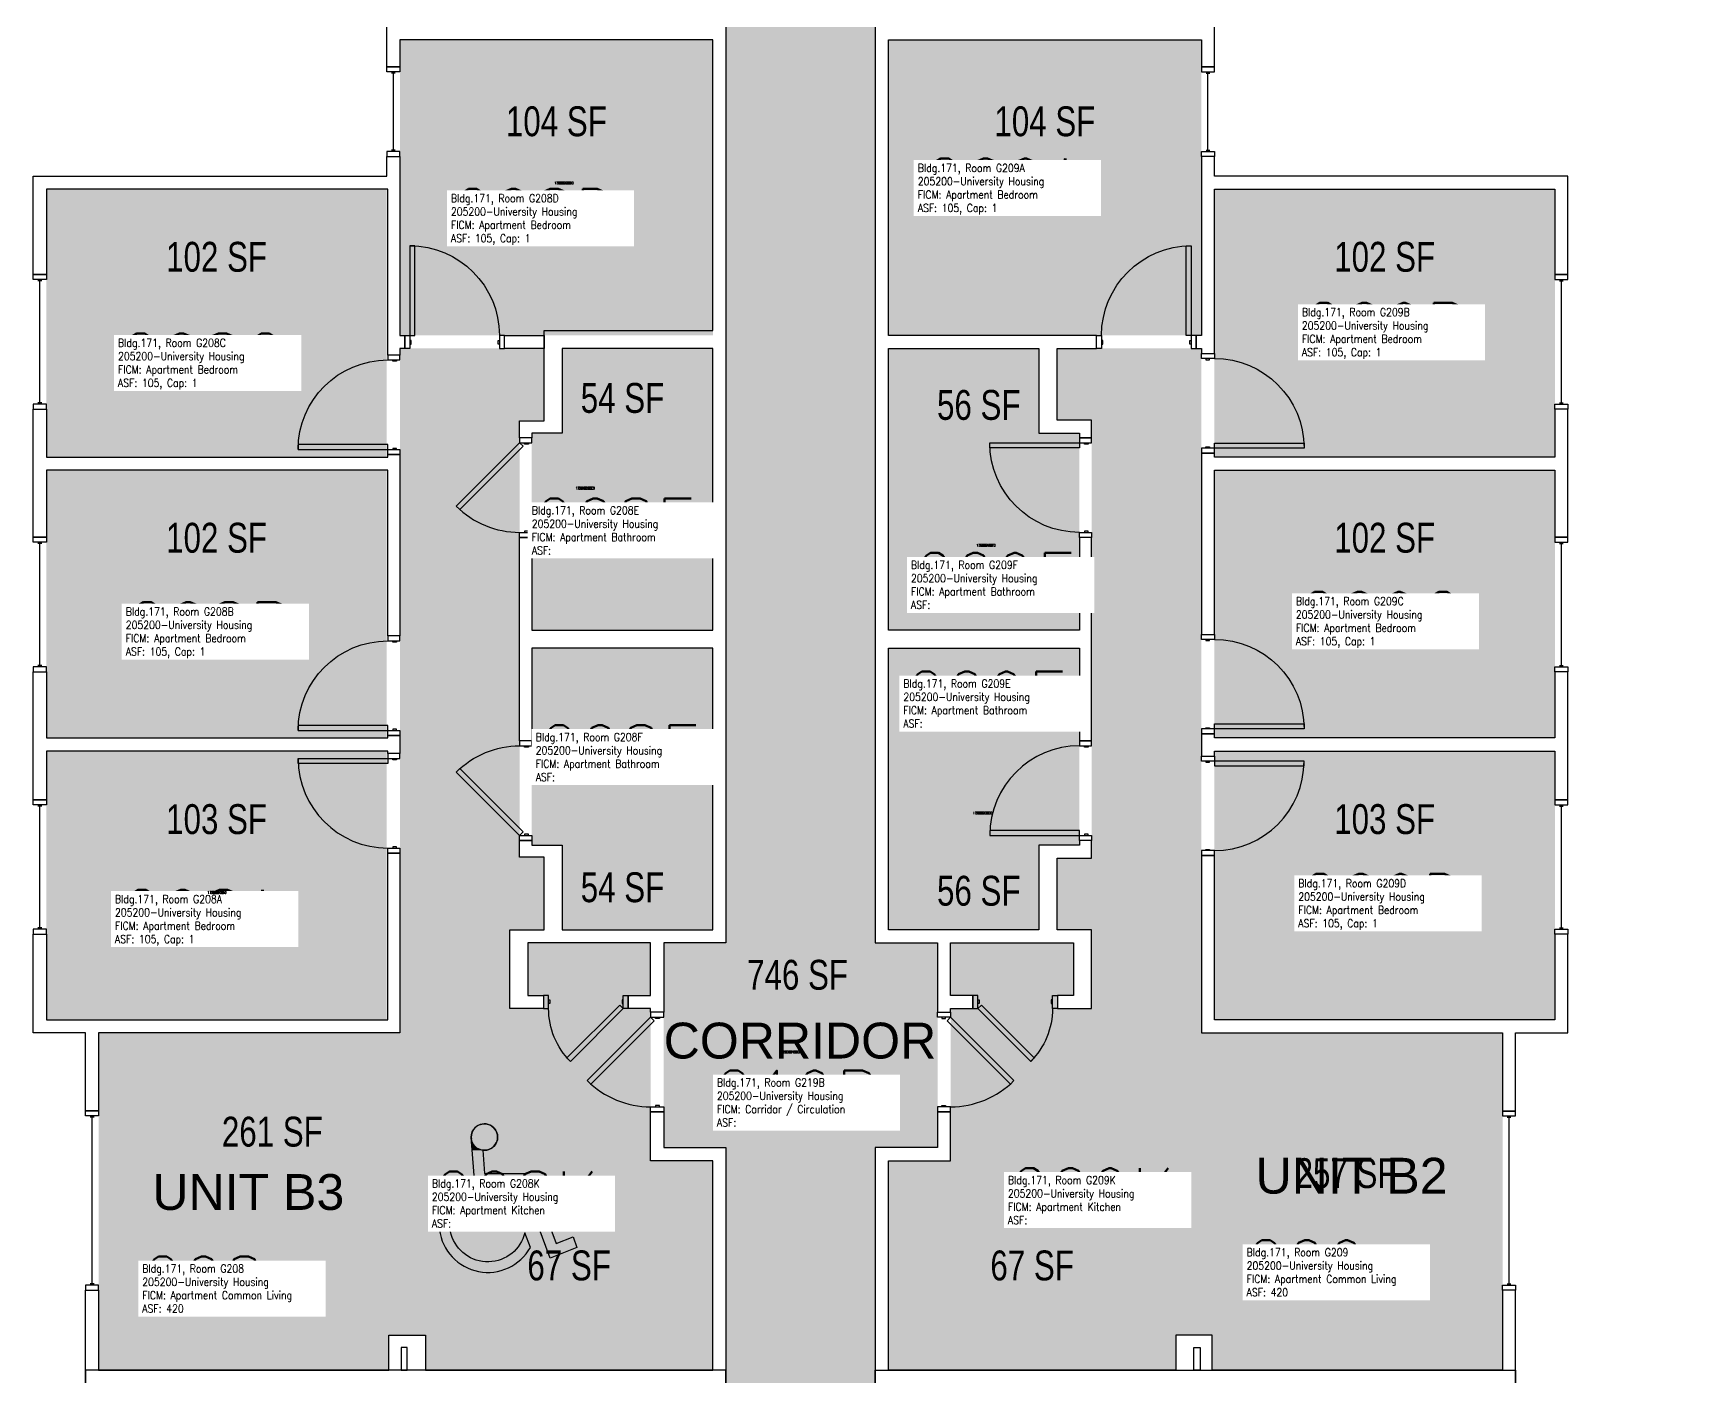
# Model space of a CAD drawing. Header units: inches. Extents: x 1063 to 4030, y -1482 to 1605.
# Drawn here: x 1063 to 1732, y 605 to 1145 of the extents above; entities that cross this region are included whole.
import ezdxf
from ezdxf.enums import TextEntityAlignment as Align

# ---------------------------------------------------------------- set-up
doc = ezdxf.new("R2010")
doc.units = ezdxf.units.IN
doc.header["$LTSCALE"] = 192
doc.header["$MEASUREMENT"] = 0
for name, color, linetype in [('A-AREA-IDEN', 1, 'Continuous'), ('A-DOOR', 2, 'Continuous'), ('A-GLAZ', 1, 'Continuous'), ('A-IDEN-RNUM', 7, 'Continuous'), ('A-IDEN-SNUM', 4, 'Continuous'), ('A-IDEN-VNUM', 4, 'Continuous'), ('A-MISC', 2, 'Continuous'), ('A-WALL', 5, 'Continuous'), ('AREA-TEXT', 3, 'Continuous'), ('Rooms-Category-Color', 7, 'Continuous'), ('Rooms-College-Color', 7, 'Continuous'), ('Rooms-Department-Color', 7, 'Continuous'), ('Rooms-Division-Color', 7, 'Continuous'), ('Rooms-Information', 7, 'Continuous')]:
    doc.layers.add(name, color=color, linetype=linetype)
doc.styles.add('AREA', font='arial.ttf', dxfattribs={"width": 0.75, "height": 12})
doc.styles.add('ROOMSNUMBER', font='txt.shx', dxfattribs={"height": 0.03})
doc.styles.add('ROOMVNUMBER', font='simplex.shx', dxfattribs={"width": 0.85})
doc.styles.get("Standard").update_dxf_attribs({"font": 'arial.ttf'})

msp = doc.modelspace()

# ---------------------------------------------------------------- hatches: boundary and pattern name
h = msp.add_hatch()
h.set_pattern_fill('ANSI31', color=256, angle=-90, style=0)
h.set_pattern_definition([(315, (2052.15721, 1206.60672), (0.088388348, 0.088388348), [])])
h.paths.add_polyline_path([(1468.21, 875.14), (1468.21, 816.4), (1459, 816.4), (1459, 875.14)], flags=9)
at = {"layer": 'A-MISC'}
for points in [[(1249.33, 701.27, 1), (1238.71, 701.27), (1238.77, 700.43, 0.924463)], [(1238.77, 700.43), (1239.12, 695.99), (1243.39, 695.99, -0.335344)], [(1259.96, 686.66), (1244.12, 686.66), (1243.39, 695.99), (1239.12, 695.99), (1240.19, 682.41), (1244.46, 682.41), (1259.96, 682.41)], [(1262.48, 656.95), (1260.26, 662.86, -1.496949), (1237.41, 679.5), (1237.05, 684.13, 1.372239)], [(1265.48, 678.16), (1244.79, 678.16), (1244.46, 682.41), (1240.19, 682.41), (1240.86, 673.91), (1262.54, 673.91), (1270.48, 652.66), (1281.21, 656.91), (1279.62, 661.16), (1272.85, 658.47)]]:
    msp.add_hatch(color=256, dxfattribs=at).paths.add_polyline_path(points)
at = {"layer": 'Rooms-Category-Color', "true_color": 0xadadad}
msp.add_hatch(color=253, dxfattribs=at).paths.add_polyline_path([(1732.24, 1327.13), (1732.24, 1243.02), (1677.06, 1243.13), (1677.06, 1267.12), (1401.06, 1267.12), (1401.06, 779.34), (1426.06, 779.34), (1426.06, 697.02), (1401.06, 697.02), (1401.06, 512.98), (1426.06, 512.98), (1426.06, 430.66), (1401.06, 430.66), (1401.06, 62.62), (1341.06, 62.62), (1341.06, 430.66), (1316.06, 430.66), (1316.06, 512.98), (1341.06, 512.98), (1341.06, 697.02), (1316.06, 697.02), (1316.06, 779.34), (1341.06, 779.34), (1341.06, 1267.12), (1341.06, 1327.13), (1596.9, 1327.13), (1596.9, 1352.13), (1679.22, 1352.13), (1679.22, 1327.13)])
at = {"layer": 'Rooms-Category-Color', "true_color": 0x728ef3}
for points in [[(1335.81, 1142.11), (1210.06, 1142.12), (1210.06, 1023.37), (1335.81, 1023.37)], [(1406.31, 1142.12), (1532.06, 1142.12), (1532.06, 1023.37), (1406.31, 1023.37)], [(1068.06, 974.5), (1068.06, 1082.12), (1204.81, 1082.12), (1204.8, 974.49), (1068.51, 974.49)], [(1537.31, 1082.12), (1674.06, 1082.12), (1674.06, 974.5), (1537.31, 974.5)], [(1089.06, 607.63), (1089.06, 743.13), (1210.06, 743.13), (1210.06, 1018.13), (1268.06, 1018.13), (1268.06, 989.38), (1258.19, 989.38), (1258.19, 813.72), (1268.06, 813.72), (1268.06, 784.6), (1254.19, 784.6), (1254.19, 752.9), (1267.81, 752.9), (1267.81, 758.15), (1261.44, 758.15), (1261.44, 779.35), (1310.81, 779.35), (1310.81, 758.15), (1301.81, 758.15), (1301.81, 752.9), (1310.81, 752.9), (1310.81, 691.77), (1220.31, 691.77), (1220.31, 621.63), (1205.69, 621.63), (1205.69, 607.63)], [(1263.06, 984.11), (1263.06, 904.98), (1335.81, 904.98), (1335.81, 1018.11), (1275.31, 1018.12), (1275.31, 984.12), (1259.06, 984.11)], [(1406.31, 1018.12), (1406.31, 904.98), (1483.06, 904.98), (1483.06, 984.12), (1466.81, 984.12), (1466.81, 1018.12)], [(1653.06, 607.62), (1653.06, 743.12), (1532.06, 743.12), (1532.06, 1018.12), (1474.06, 1018.12), (1474.06, 989.37), (1487.94, 989.37), (1487.94, 813.34), (1474.06, 813.34), (1474.06, 784.59), (1487.94, 784.59), (1487.94, 752.89), (1474.31, 752.89), (1474.31, 758.14), (1480.69, 758.14), (1480.69, 779.34), (1431.31, 779.34), (1431.31, 758.14), (1440.31, 758.14), (1440.31, 752.89), (1431.31, 752.89), (1431.31, 691.77), (1521.81, 691.77), (1521.81, 621.62), (1536.44, 621.62), (1536.44, 607.62)], [(1068.06, 969.25), (1068.06, 861.62), (1204.8, 861.61), (1204.81, 969.25), (1068.51, 969.24)], [(1537.31, 969.25), (1674.06, 969.25), (1674.06, 861.62), (1537.31, 861.62)], [(1335.81, 897.72), (1335.81, 784.59), (1275.31, 784.59), (1275.31, 818.59), (1263.06, 818.59), (1263.06, 897.73)], [(1406.31, 897.73), (1406.31, 784.59), (1466.81, 784.59), (1466.81, 818.59), (1483.06, 818.59), (1483.06, 897.73)], [(1068.06, 856.37), (1068.06, 748.37), (1204.81, 748.37), (1204.81, 856.37), (1068.51, 856.36)], [(1537.31, 856.37), (1674.06, 856.37), (1674.06, 748.37), (1537.31, 748.37)], [(1220.31, 607.63), (1335.81, 607.63), (1335.81, 691.77), (1220.31, 691.77)], [(1521.81, 607.62), (1406.31, 607.62), (1406.31, 691.77), (1521.81, 691.77)]]:
    msp.add_hatch(color=171, dxfattribs=at).paths.add_polyline_path(points)
at = {"layer": 'Rooms-College-Color', "true_color": 0xadadad}
for points in [[(1732.24, 1327.13), (1732.24, 1243.02), (1677.06, 1243.13), (1677.06, 1267.12), (1401.06, 1267.12), (1401.06, 779.34), (1426.06, 779.34), (1426.06, 697.02), (1401.06, 697.02), (1401.06, 512.98), (1426.06, 512.98), (1426.06, 430.66), (1401.06, 430.66), (1401.06, 62.62), (1341.06, 62.62), (1341.06, 430.66), (1316.06, 430.66), (1316.06, 512.98), (1341.06, 512.98), (1341.06, 697.02), (1316.06, 697.02), (1316.06, 779.34), (1341.06, 779.34), (1341.06, 1267.12), (1341.06, 1327.13), (1596.9, 1327.13), (1596.9, 1352.13), (1679.22, 1352.13), (1679.22, 1327.13)], [(1335.81, 1142.11), (1210.06, 1142.12), (1210.06, 1023.37), (1335.81, 1023.37)], [(1406.31, 1142.12), (1532.06, 1142.12), (1532.06, 1023.37), (1406.31, 1023.37)], [(1068.06, 974.5), (1068.06, 1082.12), (1204.81, 1082.12), (1204.8, 974.49), (1068.51, 974.49)], [(1537.31, 1082.12), (1674.06, 1082.12), (1674.06, 974.5), (1537.31, 974.5)], [(1089.06, 607.63), (1089.06, 743.13), (1210.06, 743.13), (1210.06, 1018.13), (1268.06, 1018.13), (1268.06, 989.38), (1258.19, 989.38), (1258.19, 813.72), (1268.06, 813.72), (1268.06, 784.6), (1254.19, 784.6), (1254.19, 752.9), (1267.81, 752.9), (1267.81, 758.15), (1261.44, 758.15), (1261.44, 779.35), (1310.81, 779.35), (1310.81, 758.15), (1301.81, 758.15), (1301.81, 752.9), (1310.81, 752.9), (1310.81, 691.77), (1220.31, 691.77), (1220.31, 621.63), (1205.69, 621.63), (1205.69, 607.63)], [(1263.06, 984.11), (1263.06, 904.98), (1335.81, 904.98), (1335.81, 1018.11), (1275.31, 1018.12), (1275.31, 984.12), (1259.06, 984.11)], [(1406.31, 1018.12), (1406.31, 904.98), (1483.06, 904.98), (1483.06, 984.12), (1466.81, 984.12), (1466.81, 1018.12)], [(1653.06, 607.62), (1653.06, 743.12), (1532.06, 743.12), (1532.06, 1018.12), (1474.06, 1018.12), (1474.06, 989.37), (1487.94, 989.37), (1487.94, 813.34), (1474.06, 813.34), (1474.06, 784.59), (1487.94, 784.59), (1487.94, 752.89), (1474.31, 752.89), (1474.31, 758.14), (1480.69, 758.14), (1480.69, 779.34), (1431.31, 779.34), (1431.31, 758.14), (1440.31, 758.14), (1440.31, 752.89), (1431.31, 752.89), (1431.31, 691.77), (1521.81, 691.77), (1521.81, 621.62), (1536.44, 621.62), (1536.44, 607.62)], [(1068.06, 969.25), (1068.06, 861.62), (1204.8, 861.61), (1204.81, 969.25), (1068.51, 969.24)], [(1537.31, 969.25), (1674.06, 969.25), (1674.06, 861.62), (1537.31, 861.62)], [(1335.81, 897.72), (1335.81, 784.59), (1275.31, 784.59), (1275.31, 818.59), (1263.06, 818.59), (1263.06, 897.73)], [(1406.31, 897.73), (1406.31, 784.59), (1466.81, 784.59), (1466.81, 818.59), (1483.06, 818.59), (1483.06, 897.73)], [(1068.06, 856.37), (1068.06, 748.37), (1204.81, 748.37), (1204.81, 856.37), (1068.51, 856.36)], [(1537.31, 856.37), (1674.06, 856.37), (1674.06, 748.37), (1537.31, 748.37)], [(1220.31, 607.63), (1335.81, 607.63), (1335.81, 691.77), (1220.31, 691.77)], [(1521.81, 607.62), (1406.31, 607.62), (1406.31, 691.77), (1521.81, 691.77)]]:
    msp.add_hatch(color=253, dxfattribs=at).paths.add_polyline_path(points)
at = {"layer": 'Rooms-Department-Color', "true_color": 0xacacac}
msp.add_hatch(color=253, dxfattribs=at).paths.add_polyline_path([(1732.24, 1327.13), (1732.24, 1243.02), (1677.06, 1243.13), (1677.06, 1267.12), (1401.06, 1267.12), (1401.06, 779.34), (1426.06, 779.34), (1426.06, 697.02), (1401.06, 697.02), (1401.06, 512.98), (1426.06, 512.98), (1426.06, 430.66), (1401.06, 430.66), (1401.06, 62.62), (1341.06, 62.62), (1341.06, 430.66), (1316.06, 430.66), (1316.06, 512.98), (1341.06, 512.98), (1341.06, 697.02), (1316.06, 697.02), (1316.06, 779.34), (1341.06, 779.34), (1341.06, 1267.12), (1341.06, 1327.13), (1596.9, 1327.13), (1596.9, 1352.13), (1679.22, 1352.13), (1679.22, 1327.13)])
at = {"layer": 'Rooms-Department-Color', "true_color": 0x604aed}
for points in [[(1335.81, 1142.11), (1210.06, 1142.12), (1210.06, 1023.37), (1335.81, 1023.37)], [(1406.31, 1142.12), (1532.06, 1142.12), (1532.06, 1023.37), (1406.31, 1023.37)], [(1068.06, 974.5), (1068.06, 1082.12), (1204.81, 1082.12), (1204.8, 974.49), (1068.51, 974.49)], [(1537.31, 1082.12), (1674.06, 1082.12), (1674.06, 974.5), (1537.31, 974.5)], [(1089.06, 607.63), (1089.06, 743.13), (1210.06, 743.13), (1210.06, 1018.13), (1268.06, 1018.13), (1268.06, 989.38), (1258.19, 989.38), (1258.19, 813.72), (1268.06, 813.72), (1268.06, 784.6), (1254.19, 784.6), (1254.19, 752.9), (1267.81, 752.9), (1267.81, 758.15), (1261.44, 758.15), (1261.44, 779.35), (1310.81, 779.35), (1310.81, 758.15), (1301.81, 758.15), (1301.81, 752.9), (1310.81, 752.9), (1310.81, 691.77), (1220.31, 691.77), (1220.31, 621.63), (1205.69, 621.63), (1205.69, 607.63)], [(1263.06, 984.11), (1263.06, 904.98), (1335.81, 904.98), (1335.81, 1018.11), (1275.31, 1018.12), (1275.31, 984.12), (1259.06, 984.11)], [(1406.31, 1018.12), (1406.31, 904.98), (1483.06, 904.98), (1483.06, 984.12), (1466.81, 984.12), (1466.81, 1018.12)], [(1653.06, 607.62), (1653.06, 743.12), (1532.06, 743.12), (1532.06, 1018.12), (1474.06, 1018.12), (1474.06, 989.37), (1487.94, 989.37), (1487.94, 813.34), (1474.06, 813.34), (1474.06, 784.59), (1487.94, 784.59), (1487.94, 752.89), (1474.31, 752.89), (1474.31, 758.14), (1480.69, 758.14), (1480.69, 779.34), (1431.31, 779.34), (1431.31, 758.14), (1440.31, 758.14), (1440.31, 752.89), (1431.31, 752.89), (1431.31, 691.77), (1521.81, 691.77), (1521.81, 621.62), (1536.44, 621.62), (1536.44, 607.62)], [(1068.06, 969.25), (1068.06, 861.62), (1204.8, 861.61), (1204.81, 969.25), (1068.51, 969.24)], [(1537.31, 969.25), (1674.06, 969.25), (1674.06, 861.62), (1537.31, 861.62)], [(1335.81, 897.72), (1335.81, 784.59), (1275.31, 784.59), (1275.31, 818.59), (1263.06, 818.59), (1263.06, 897.73)], [(1406.31, 897.73), (1406.31, 784.59), (1466.81, 784.59), (1466.81, 818.59), (1483.06, 818.59), (1483.06, 897.73)], [(1068.06, 856.37), (1068.06, 748.37), (1204.81, 748.37), (1204.81, 856.37), (1068.51, 856.36)], [(1537.31, 856.37), (1674.06, 856.37), (1674.06, 748.37), (1537.31, 748.37)], [(1220.31, 607.63), (1335.81, 607.63), (1335.81, 691.77), (1220.31, 691.77)], [(1521.81, 607.62), (1406.31, 607.62), (1406.31, 691.77), (1521.81, 691.77)]]:
    msp.add_hatch(color=173, dxfattribs=at).paths.add_polyline_path(points)
at = {"layer": 'Rooms-Division-Color', "true_color": 0xadadad}
msp.add_hatch(color=253, dxfattribs=at).paths.add_polyline_path([(1732.24, 1327.13), (1732.24, 1243.02), (1677.06, 1243.13), (1677.06, 1267.12), (1401.06, 1267.12), (1401.06, 779.34), (1426.06, 779.34), (1426.06, 697.02), (1401.06, 697.02), (1401.06, 512.98), (1426.06, 512.98), (1426.06, 430.66), (1401.06, 430.66), (1401.06, 62.62), (1341.06, 62.62), (1341.06, 430.66), (1316.06, 430.66), (1316.06, 512.98), (1341.06, 512.98), (1341.06, 697.02), (1316.06, 697.02), (1316.06, 779.34), (1341.06, 779.34), (1341.06, 1267.12), (1341.06, 1327.13), (1596.9, 1327.13), (1596.9, 1352.13), (1679.22, 1352.13), (1679.22, 1327.13)])
at = {"layer": 'Rooms-Division-Color', "true_color": 0x604aed}
for points in [[(1335.81, 1142.11), (1210.06, 1142.12), (1210.06, 1023.37), (1335.81, 1023.37)], [(1406.31, 1142.12), (1532.06, 1142.12), (1532.06, 1023.37), (1406.31, 1023.37)], [(1068.06, 974.5), (1068.06, 1082.12), (1204.81, 1082.12), (1204.8, 974.49), (1068.51, 974.49)], [(1537.31, 1082.12), (1674.06, 1082.12), (1674.06, 974.5), (1537.31, 974.5)], [(1089.06, 607.63), (1089.06, 743.13), (1210.06, 743.13), (1210.06, 1018.13), (1268.06, 1018.13), (1268.06, 989.38), (1258.19, 989.38), (1258.19, 813.72), (1268.06, 813.72), (1268.06, 784.6), (1254.19, 784.6), (1254.19, 752.9), (1267.81, 752.9), (1267.81, 758.15), (1261.44, 758.15), (1261.44, 779.35), (1310.81, 779.35), (1310.81, 758.15), (1301.81, 758.15), (1301.81, 752.9), (1310.81, 752.9), (1310.81, 691.77), (1220.31, 691.77), (1220.31, 621.63), (1205.69, 621.63), (1205.69, 607.63)], [(1263.06, 984.11), (1263.06, 904.98), (1335.81, 904.98), (1335.81, 1018.11), (1275.31, 1018.12), (1275.31, 984.12), (1259.06, 984.11)], [(1406.31, 1018.12), (1406.31, 904.98), (1483.06, 904.98), (1483.06, 984.12), (1466.81, 984.12), (1466.81, 1018.12)], [(1653.06, 607.62), (1653.06, 743.12), (1532.06, 743.12), (1532.06, 1018.12), (1474.06, 1018.12), (1474.06, 989.37), (1487.94, 989.37), (1487.94, 813.34), (1474.06, 813.34), (1474.06, 784.59), (1487.94, 784.59), (1487.94, 752.89), (1474.31, 752.89), (1474.31, 758.14), (1480.69, 758.14), (1480.69, 779.34), (1431.31, 779.34), (1431.31, 758.14), (1440.31, 758.14), (1440.31, 752.89), (1431.31, 752.89), (1431.31, 691.77), (1521.81, 691.77), (1521.81, 621.62), (1536.44, 621.62), (1536.44, 607.62)], [(1068.06, 969.25), (1068.06, 861.62), (1204.8, 861.61), (1204.81, 969.25), (1068.51, 969.24)], [(1537.31, 969.25), (1674.06, 969.25), (1674.06, 861.62), (1537.31, 861.62)], [(1335.81, 897.72), (1335.81, 784.59), (1275.31, 784.59), (1275.31, 818.59), (1263.06, 818.59), (1263.06, 897.73)], [(1406.31, 897.73), (1406.31, 784.59), (1466.81, 784.59), (1466.81, 818.59), (1483.06, 818.59), (1483.06, 897.73)], [(1068.06, 856.37), (1068.06, 748.37), (1204.81, 748.37), (1204.81, 856.37), (1068.51, 856.36)], [(1537.31, 856.37), (1674.06, 856.37), (1674.06, 748.37), (1537.31, 748.37)], [(1220.31, 607.63), (1335.81, 607.63), (1335.81, 691.77), (1220.31, 691.77)], [(1521.81, 607.62), (1406.31, 607.62), (1406.31, 691.77), (1521.81, 691.77)]]:
    msp.add_hatch(color=173, dxfattribs=at).paths.add_polyline_path(points)

# ---------------------------------------------------------------- linework, layer by layer
at = {"layer": 'A-DOOR'}
for points in [[(1214.06, 1023.37), (1216.06, 1023.37), (1216.06, 1059.37), (1214.06, 1059.37)], [(1527.94, 1023.37), (1525.94, 1023.37), (1525.94, 1059.37), (1527.94, 1059.37)], [(1214.06, 1018.12), (1212.06, 1018.12), (1212.06, 1023.37), (1214.06, 1023.37)], [(1214.06, 1019.87), (1214.56, 1019.87), (1214.56, 1021.37), (1214.06, 1021.37)], [(1250.06, 1019.87), (1249.56, 1019.87), (1249.56, 1021.37), (1250.06, 1021.37)], [(1250.06, 1018.12), (1252.06, 1018.12), (1252.06, 1023.37), (1250.06, 1023.37)], [(1491.94, 1018.12), (1489.94, 1018.12), (1489.94, 1023.37), (1491.94, 1023.37)], [(1491.94, 1019.87), (1492.44, 1019.87), (1492.44, 1021.37), (1491.94, 1021.37)], [(1527.94, 1019.87), (1527.44, 1019.87), (1527.44, 1021.37), (1527.94, 1021.37)], [(1527.94, 1018.12), (1529.94, 1018.12), (1529.94, 1023.37), (1527.94, 1023.37)], [(1210.06, 1013.5), (1210.06, 1015.5), (1205.19, 1015.5), (1205.19, 1013.5)], [(1208.69, 1013.5), (1208.69, 1013), (1207.19, 1013), (1207.19, 1013.5)], [(1532.06, 1014.12), (1532.06, 1016.12), (1537.31, 1016.12), (1537.31, 1014.12)], [(1533.81, 1014.12), (1533.81, 1013.62), (1535.31, 1013.62), (1535.31, 1014.12)], [(1205.19, 977.5), (1205.19, 979.5), (1169.19, 979.5), (1169.19, 977.5)], [(1210.06, 977.5), (1210.06, 975.5), (1205.19, 975.5), (1205.19, 977.5)], [(1208.69, 977.5), (1208.69, 978), (1207.19, 978), (1207.19, 977.5)], [(1258.19, 980.23), (1259.6, 978.82), (1234.15, 953.36), (1232.73, 954.78)], [(1263.06, 980.23), (1263.06, 982.23), (1258.19, 982.23), (1258.19, 980.23)], [(1261.69, 980.23), (1261.69, 979.73), (1260.19, 979.73), (1260.19, 980.23)], [(1483.06, 980.23), (1483.06, 978.23), (1447.06, 978.23), (1447.06, 980.23)], [(1487.94, 980.23), (1487.94, 982.23), (1483.06, 982.23), (1483.06, 980.23)], [(1486.56, 980.23), (1486.56, 979.73), (1485.06, 979.73), (1485.06, 980.23)], [(1532.06, 978.12), (1532.06, 976.12), (1537.31, 976.12), (1537.31, 978.12)], [(1533.81, 978.12), (1533.81, 978.62), (1535.31, 978.62), (1535.31, 978.12)], [(1537.31, 978.12), (1537.31, 980.12), (1573.31, 980.12), (1573.31, 978.12)], [(1263.06, 944.23), (1263.06, 942.23), (1258.19, 942.23), (1258.19, 944.23)], [(1261.69, 944.23), (1261.69, 944.73), (1260.19, 944.73), (1260.19, 944.23)], [(1487.94, 944.23), (1487.94, 942.23), (1483.06, 942.23), (1483.06, 944.23)], [(1486.56, 944.23), (1486.56, 944.73), (1485.06, 944.73), (1485.06, 944.23)], [(1210.06, 900.63), (1210.06, 902.63), (1205.19, 902.63), (1205.19, 900.63)], [(1208.69, 900.63), (1208.69, 900.13), (1207.19, 900.13), (1207.19, 900.63)], [(1532.06, 901.25), (1532.06, 903.25), (1537.31, 903.25), (1537.31, 901.25)], [(1533.81, 901.25), (1533.81, 900.75), (1535.31, 900.75), (1535.31, 901.25)], [(1205.19, 864.63), (1205.19, 866.63), (1169.19, 866.63), (1169.19, 864.63)], [(1210.06, 864.63), (1210.06, 862.63), (1205.19, 862.63), (1205.19, 864.63)], [(1208.69, 864.63), (1208.69, 865.13), (1207.19, 865.13), (1207.19, 864.63)], [(1532.06, 865.25), (1532.06, 863.25), (1537.31, 863.25), (1537.31, 865.25)], [(1533.81, 865.25), (1533.81, 865.75), (1535.31, 865.75), (1535.31, 865.25)], [(1537.31, 865.25), (1537.31, 867.25), (1573.31, 867.25), (1573.31, 865.25)], [(1263.06, 858.48), (1263.06, 860.48), (1258.19, 860.48), (1258.19, 858.48)], [(1261.69, 858.48), (1261.69, 857.98), (1260.19, 857.98), (1260.19, 858.48)], [(1487.94, 858.48), (1487.94, 860.48), (1483.06, 860.48), (1483.06, 858.48)], [(1486.56, 858.48), (1486.56, 857.98), (1485.06, 857.98), (1485.06, 858.48)], [(1205.19, 853.37), (1205.19, 851.37), (1169.19, 851.37), (1169.19, 853.37)], [(1210.06, 853.37), (1210.06, 855.37), (1205.19, 855.37), (1205.19, 853.37)], [(1208.69, 853.37), (1208.69, 852.87), (1207.19, 852.87), (1207.19, 853.37)], [(1532.06, 852.37), (1532.06, 854.37), (1537.31, 854.37), (1537.31, 852.37)], [(1533.81, 852.37), (1533.81, 851.87), (1535.31, 851.87), (1535.31, 852.37)], [(1537.31, 852.37), (1537.31, 850.37), (1573.31, 850.37), (1573.31, 852.37)], [(1258.19, 822.48), (1259.6, 823.9), (1234.15, 849.35), (1232.73, 847.94)], [(1483.06, 822.48), (1483.06, 824.48), (1447.06, 824.48), (1447.06, 822.48)], [(1210.06, 817.37), (1210.06, 815.37), (1205.19, 815.37), (1205.19, 817.37)], [(1208.69, 817.37), (1208.69, 817.87), (1207.19, 817.87), (1207.19, 817.37)], [(1263.06, 822.48), (1263.06, 820.48), (1258.19, 820.48), (1258.19, 822.48)], [(1261.69, 822.48), (1261.69, 822.98), (1260.19, 822.98), (1260.19, 822.48)], [(1487.94, 822.48), (1487.94, 820.48), (1483.06, 820.48), (1483.06, 822.48)], [(1486.56, 822.48), (1486.56, 822.98), (1485.06, 822.98), (1485.06, 822.48)], [(1533.81, 816.37), (1533.81, 816.87), (1535.31, 816.87), (1535.31, 816.37)], [(1532.06, 816.37), (1532.06, 814.37), (1537.31, 814.37), (1537.31, 816.37)], [(1269.81, 758.14), (1267.81, 758.14), (1267.81, 752.89), (1269.81, 752.89)], [(1299.81, 758.14), (1301.81, 758.14), (1301.81, 752.89), (1299.81, 752.89)], [(1442.26, 758.14), (1440.26, 758.14), (1440.26, 752.89), (1442.26, 752.89)], [(1472.26, 758.14), (1474.26, 758.14), (1474.26, 752.89), (1472.26, 752.89)], [(1269.81, 756.39), (1270.31, 756.39), (1270.31, 754.89), (1269.81, 754.89)], [(1299.81, 752.89), (1298.4, 754.31), (1277.19, 733.09), (1278.6, 731.68)], [(1299.81, 756.39), (1299.31, 756.39), (1299.31, 754.89), (1299.81, 754.89)], [(1316.06, 749.41), (1316.06, 751.41), (1310.81, 751.41), (1310.81, 749.41)], [(1426.06, 749.41), (1426.06, 751.41), (1431.31, 751.41), (1431.31, 749.41)], [(1442.26, 756.39), (1442.76, 756.39), (1442.76, 754.89), (1442.26, 754.89)], [(1442.26, 752.89), (1443.68, 754.31), (1464.89, 733.09), (1463.48, 731.68)], [(1472.26, 756.39), (1471.76, 756.39), (1471.76, 754.89), (1472.26, 754.89)], [(1310.81, 749.41), (1312.23, 747.99), (1286.77, 722.54), (1285.36, 723.95)], [(1314.31, 749.41), (1314.31, 748.91), (1312.81, 748.91), (1312.81, 749.41)], [(1427.81, 749.41), (1427.81, 748.91), (1429.31, 748.91), (1429.31, 749.41)], [(1431.31, 749.41), (1429.9, 747.99), (1455.36, 722.54), (1456.77, 723.95)], [(1316.06, 713.41), (1316.06, 711.41), (1310.81, 711.41), (1310.81, 713.41)], [(1314.31, 713.41), (1314.31, 713.91), (1312.81, 713.91), (1312.81, 713.41)], [(1426.06, 713.41), (1426.06, 711.41), (1431.31, 711.41), (1431.31, 713.41)], [(1427.81, 713.41), (1427.81, 713.91), (1429.31, 713.91), (1429.31, 713.41)]]:
    msp.add_lwpolyline(points, close=True, dxfattribs=at)
at = {"layer": 'A-DOOR', "extrusion": (0, 0, -1)}
for centre, radius, start, end in [((-1214.06, 1023.37), 36, 90, 180), ((-1527.94, 1023.37), 36, 0, 90), ((-1205.19, 977.5), 36, 0, 90), ((-1537.31, 978.12), 36, 90, 180), ((-1483.06, 980.23), 36, 270, 0), ((-1205.19, 864.63), 36, 0, 90), ((-1537.31, 865.25), 36, 90, 180), ((-1258.19, 822.48), 36, 45, 90), ((-1299.81, 752.89), 30, 315, 0), ((-1442.26, 752.89), 30, 180, 225)]:
    msp.add_arc(centre, radius, start, end, dxfattribs=at)
at = {"layer": 'A-DOOR'}
for centre, start, end in [((1258.19, 980.23), 225, 270), ((1483.06, 822.48), 90, 180), ((1205.19, 853.37), 180, 270), ((1537.31, 852.37), 270, 0), ((1310.81, 749.41), 225, 270), ((1431.31, 749.41), 270, 315)]:
    msp.add_arc(centre, 36, start, end, dxfattribs=at)
at = {"layer": 'A-GLAZ'}
for p, q in [((1208.19, 1128.74), (1206.69, 1128.74)), ((1207.44, 1097.74), (1207.44, 1128.74)), ((1533.94, 1128.74), (1535.44, 1128.74)), ((1534.69, 1097.74), (1534.69, 1128.74)), ((1208.19, 1097.74), (1206.69, 1097.74)), ((1533.94, 1097.74), (1535.44, 1097.74)), ((1066.19, 1045.28), (1064.69, 1045.28)), ((1065.44, 996.28), (1065.44, 1045.28)), ((1675.94, 1045.28), (1677.44, 1045.28)), ((1676.69, 996.28), (1676.69, 1045.28)), ((1066.19, 996.28), (1064.69, 996.28)), ((1675.94, 996.28), (1677.44, 996.28)), ((1066.19, 939.75), (1064.69, 939.75)), ((1065.44, 890.75), (1065.44, 939.75)), ((1675.94, 939.75), (1677.44, 939.75)), ((1676.69, 890.75), (1676.69, 939.75)), ((1066.19, 890.75), (1064.69, 890.75)), ((1675.94, 890.75), (1677.44, 890.75)), ((1066.19, 834.28), (1064.69, 834.28)), ((1065.44, 785.28), (1065.44, 834.28)), ((1675.94, 834.28), (1677.44, 834.28)), ((1676.69, 785.28), (1676.69, 834.28)), ((1066.19, 785.28), (1064.69, 785.28)), ((1675.94, 785.28), (1677.44, 785.28)), ((1087.19, 709.25), (1085.69, 709.25)), ((1086.44, 642.25), (1086.44, 709.25)), ((1654.94, 709.24), (1656.44, 709.24)), ((1655.69, 642.24), (1655.69, 709.24)), ((1087.19, 642.25), (1085.69, 642.25)), ((1654.94, 642.24), (1656.44, 642.24))]:
    msp.add_line(p, q, dxfattribs=at)
for points in [[(1204.81, 1129.24), (1204.81, 1131.24), (1210.06, 1131.24), (1210.06, 1129.24)], [(1537.31, 1129.24), (1537.31, 1131.24), (1532.06, 1131.24), (1532.06, 1129.24)], [(1204.81, 1097.24), (1204.81, 1095.24), (1210.06, 1095.24), (1210.06, 1097.24)], [(1537.31, 1097.24), (1537.31, 1095.24), (1532.06, 1095.24), (1532.06, 1097.24)], [(1062.81, 1045.78), (1062.81, 1047.78), (1068.06, 1047.78), (1068.06, 1045.78)], [(1679.31, 1045.78), (1679.31, 1047.78), (1674.06, 1047.78), (1674.06, 1045.78)], [(1062.81, 995.78), (1062.81, 993.78), (1068.06, 993.78), (1068.06, 995.78)], [(1679.31, 995.78), (1679.31, 993.78), (1674.06, 993.78), (1674.06, 995.78)], [(1062.81, 940.25), (1062.81, 942.25), (1068.06, 942.25), (1068.06, 940.25)], [(1679.31, 940.25), (1679.31, 942.25), (1674.06, 942.25), (1674.06, 940.25)], [(1062.81, 890.25), (1062.81, 888.25), (1068.06, 888.25), (1068.06, 890.25)], [(1679.31, 890.25), (1679.31, 888.25), (1674.06, 888.25), (1674.06, 890.25)], [(1062.81, 834.78), (1062.81, 836.78), (1068.06, 836.78), (1068.06, 834.78)], [(1679.31, 834.78), (1679.31, 836.78), (1674.06, 836.78), (1674.06, 834.78)], [(1062.81, 784.78), (1062.81, 782.78), (1068.06, 782.78), (1068.06, 784.78)], [(1679.31, 784.78), (1679.31, 782.78), (1674.06, 782.78), (1674.06, 784.78)], [(1083.81, 709.75), (1083.81, 711.75), (1089.06, 711.75), (1089.06, 709.75)], [(1658.31, 709.74), (1658.31, 711.74), (1653.06, 711.74), (1653.06, 709.74)], [(1083.81, 641.75), (1083.81, 639.75), (1089.06, 639.75), (1089.06, 641.75)], [(1658.31, 641.74), (1658.31, 639.74), (1653.06, 639.74), (1653.06, 641.74)]]:
    msp.add_lwpolyline(points, close=True, dxfattribs=at)
at = {"layer": 'A-MISC'}
for p, q in [((1240.86, 673.91), (1238.71, 701.27)), ((1243.39, 695.99), (1244.12, 686.66)), ((1244.12, 686.66), (1259.96, 686.66)), ((1259.96, 686.66), (1259.96, 682.41)), ((1259.96, 682.41), (1244.46, 682.41)), ((1244.46, 682.41), (1244.79, 678.16)), ((1244.79, 678.16), (1265.48, 678.16)), ((1265.48, 678.16), (1272.85, 658.47)), ((1262.54, 673.91), (1240.86, 673.91)), ((1270.48, 652.66), (1262.54, 673.91)), ((1281.21, 656.91), (1270.48, 652.66)), ((1272.85, 658.47), (1279.62, 661.16)), ((1279.62, 661.16), (1281.21, 656.91))]:
    msp.add_line(p, q, dxfattribs=at)
msp.add_lwpolyline([(1237.41, 679.5), (1237.05, 684.13, 1.372239), (1262.48, 656.95), (1260.26, 662.86, -1.496949)], format="xyb", close=True, dxfattribs=at)
msp.add_circle((1244.02, 701.27), 5.31, dxfattribs=at)
msp.add_arc((1244.02, 701.27), 5.31, 263.14524, 189.00368, dxfattribs=at)
at = {"layer": 'A-WALL'}
for p, q in [((1204.81, 1131.24), (1204.81, 1147.37)), ((1341.06, 1147.37), (1341.06, 1018.75)), ((1401.06, 1147.37), (1401.06, 1018.75)), ((1537.31, 1131.24), (1537.31, 1147.37)), ((1210.06, 1142.12), (1210.06, 1131.24)), ((1335.81, 1142.12), (1210.06, 1142.12)), ((1335.81, 1025.37), (1335.81, 1142.12)), ((1406.31, 1142.12), (1532.06, 1142.12)), ((1406.31, 1023.37), (1406.31, 1142.12)), ((1532.06, 1142.12), (1532.06, 1131.24)), ((1210.06, 1131.24), (1204.81, 1131.24)), ((1532.06, 1131.24), (1537.31, 1131.24)), ((1204.81, 1087.37), (1204.81, 1095.24)), ((1204.81, 1095.24), (1210.06, 1095.24)), ((1210.06, 1095.24), (1210.06, 1086.75)), ((1537.31, 1095.24), (1532.06, 1095.24)), ((1532.06, 1095.24), (1532.06, 1086.75)), ((1537.31, 1087.37), (1537.31, 1095.24)), ((1062.81, 1087.37), (1204.81, 1087.37)), ((1062.81, 1047.78), (1062.81, 1087.37)), ((1210.06, 1086.75), (1210.06, 1023.37)), ((1532.06, 1086.75), (1532.06, 1023.37)), ((1679.31, 1087.37), (1537.31, 1087.37)), ((1679.31, 1047.78), (1679.31, 1087.37)), ((1205.19, 1082.12), (1068.06, 1082.12)), ((1068.06, 1082.12), (1068.06, 1047.78)), ((1205.19, 1015.5), (1205.19, 1082.12)), ((1537.31, 1082.12), (1674.06, 1082.12)), ((1537.31, 1016.12), (1537.31, 1082.12)), ((1674.06, 1082.12), (1674.06, 1047.78)), ((1068.06, 1047.78), (1062.81, 1047.78)), ((1674.06, 1047.78), (1679.31, 1047.78)), ((1268.06, 989), (1268.06, 1025.37)), ((1268.06, 1025.37), (1335.81, 1025.37)), ((1210.06, 1023.37), (1212.06, 1023.37)), ((1210.06, 1018.12), (1210.06, 1015.5)), ((1212.06, 1018.12), (1210.06, 1018.12)), ((1212.06, 1023.37), (1212.06, 1018.12)), ((1252.06, 1018.12), (1252.06, 1023.37)), ((1252.06, 1023.37), (1268.06, 1023.37)), ((1268.06, 1018.12), (1252.06, 1018.12)), ((1268.06, 1023.37), (1268.06, 1018.12)), ((1275.31, 1018.12), (1275.31, 984.12)), ((1335.81, 1018.12), (1275.31, 1018.12)), ((1335.81, 904.98), (1335.81, 1018.12)), ((1341.06, 1018.75), (1341.06, 779.34)), ((1401.06, 1018.75), (1401.06, 779.34)), ((1487.31, 1023.37), (1406.31, 1023.37)), ((1406.31, 1018.12), (1466.81, 1018.12)), ((1406.31, 904.98), (1406.31, 1018.12)), ((1466.81, 1018.12), (1466.81, 984.12)), ((1474.06, 1018.12), (1487.31, 1018.12)), ((1474.06, 989.37), (1474.06, 1018.12)), ((1489.94, 1023.37), (1487.31, 1023.37)), ((1487.31, 1018.12), (1489.94, 1018.12)), ((1489.94, 1018.12), (1489.94, 1023.37)), ((1532.06, 1023.37), (1529.94, 1023.37)), ((1529.94, 1023.37), (1529.94, 1018.12)), ((1529.94, 1018.12), (1532.06, 1018.12)), ((1532.06, 1018.12), (1532.06, 1016.12)), ((1210.06, 1015.5), (1205.19, 1015.5)), ((1532.06, 1016.12), (1537.31, 1016.12)), ((1062.81, 993.78), (1068.06, 993.78)), ((1062.81, 942.25), (1062.81, 993.78)), ((1068.06, 993.78), (1068.06, 974.5)), ((1679.31, 993.78), (1674.06, 993.78)), ((1674.06, 993.78), (1674.06, 974.5)), ((1679.31, 942.25), (1679.31, 993.78)), ((1258.19, 982.23), (1258.19, 989)), ((1258.19, 989), (1268.06, 989)), ((1263.06, 984.12), (1263.06, 982.23)), ((1275.31, 984.12), (1263.06, 984.12)), ((1466.81, 984.12), (1483.06, 984.12)), ((1487.94, 989.37), (1474.06, 989.37)), ((1483.06, 984.12), (1483.06, 982.23)), ((1487.94, 982.23), (1487.94, 989.37)), ((1263.06, 982.23), (1258.19, 982.23)), ((1483.06, 982.23), (1487.94, 982.23)), ((1068.06, 974.5), (1205.19, 974.5)), ((1205.19, 974.5), (1205.19, 975.5)), ((1205.19, 975.5), (1210.06, 975.5)), ((1210.06, 975.5), (1210.06, 902.63)), ((1537.31, 976.12), (1532.06, 976.12)), ((1532.06, 976.12), (1532.06, 903.25)), ((1537.31, 974.5), (1537.31, 976.12)), ((1674.06, 974.5), (1537.31, 974.5)), ((1205.19, 969.25), (1068.06, 969.25)), ((1068.06, 969.25), (1068.06, 942.25)), ((1205.19, 902.63), (1205.19, 969.25)), ((1537.31, 969.25), (1674.06, 969.25)), ((1537.31, 903.25), (1537.31, 969.25)), ((1674.06, 969.25), (1674.06, 942.25)), ((1068.06, 942.25), (1062.81, 942.25)), ((1258.19, 860.48), (1258.19, 942.23)), ((1258.19, 942.23), (1263.06, 942.23)), ((1263.06, 942.23), (1263.06, 904.98)), ((1487.94, 942.23), (1483.06, 942.23)), ((1483.06, 942.23), (1483.06, 904.98)), ((1487.94, 860.48), (1487.94, 942.23)), ((1674.06, 942.25), (1679.31, 942.25)), ((1263.06, 904.98), (1335.81, 904.98)), ((1483.06, 904.98), (1406.31, 904.98)), ((1210.06, 902.63), (1205.19, 902.63)), ((1263.06, 897.73), (1263.06, 860.48)), ((1335.81, 897.73), (1263.06, 897.73)), ((1335.81, 784.59), (1335.81, 897.73)), ((1406.31, 897.73), (1483.06, 897.73)), ((1406.31, 784.59), (1406.31, 897.73)), ((1483.06, 897.73), (1483.06, 860.48)), ((1532.06, 903.25), (1537.31, 903.25)), ((1062.81, 836.78), (1062.81, 888.25)), ((1062.81, 888.25), (1068.06, 888.25)), ((1068.06, 888.25), (1068.06, 861.62)), ((1679.31, 888.25), (1674.06, 888.25)), ((1674.06, 888.25), (1674.06, 861.62)), ((1679.31, 836.78), (1679.31, 888.25)), ((1068.06, 861.62), (1205.19, 861.62)), ((1205.19, 861.62), (1205.19, 862.63)), ((1205.19, 862.63), (1210.06, 862.63)), ((1210.06, 862.63), (1210.06, 855.37)), ((1263.06, 860.48), (1258.19, 860.48)), ((1483.06, 860.48), (1487.94, 860.48)), ((1537.31, 863.25), (1532.06, 863.25)), ((1532.06, 863.25), (1532.06, 854.37)), ((1537.31, 861.62), (1537.31, 863.25)), ((1674.06, 861.62), (1537.31, 861.62)), ((1068.06, 856.37), (1068.06, 836.78)), ((1205.19, 856.37), (1068.06, 856.37)), ((1205.19, 855.37), (1205.19, 856.37)), ((1210.06, 855.37), (1205.19, 855.37)), ((1532.06, 854.37), (1537.31, 854.37)), ((1537.31, 856.37), (1674.06, 856.37)), ((1537.31, 854.37), (1537.31, 856.37)), ((1674.06, 856.37), (1674.06, 836.78)), ((1068.06, 836.78), (1062.81, 836.78)), ((1674.06, 836.78), (1679.31, 836.78)), ((1258.19, 813.72), (1258.19, 820.48)), ((1258.19, 820.48), (1263.06, 820.48)), ((1263.06, 820.48), (1263.06, 818.59)), ((1263.06, 818.59), (1275.31, 818.59)), ((1275.31, 818.59), (1275.31, 784.59)), ((1483.06, 818.59), (1466.81, 818.59)), ((1466.81, 818.59), (1466.81, 784.59)), ((1487.94, 820.48), (1483.06, 820.48)), ((1483.06, 820.48), (1483.06, 818.59)), ((1487.94, 813.34), (1487.94, 820.48)), ((1205.19, 748.37), (1205.19, 815.37)), ((1205.19, 815.37), (1210.06, 815.37)), ((1210.06, 815.37), (1210.06, 743.12)), ((1268.06, 813.72), (1258.19, 813.72)), ((1268.06, 784.59), (1268.06, 813.72)), ((1474.06, 813.34), (1487.94, 813.34)), ((1474.06, 784.59), (1474.06, 813.34)), ((1537.31, 814.37), (1532.06, 814.37)), ((1532.06, 814.37), (1532.06, 743.12)), ((1537.31, 748.37), (1537.31, 814.37)), ((1254.19, 752.89), (1254.19, 784.59)), ((1254.19, 784.59), (1268.06, 784.59)), ((1275.31, 784.59), (1335.81, 784.59)), ((1466.81, 784.59), (1406.31, 784.59)), ((1487.94, 784.59), (1474.06, 784.59)), ((1487.94, 752.89), (1487.94, 784.59)), ((1062.81, 743.12), (1062.81, 782.78)), ((1062.81, 782.78), (1068.06, 782.78)), ((1068.06, 782.78), (1068.06, 748.37)), ((1261.44, 779.34), (1261.44, 758.14)), ((1310.81, 779.34), (1261.44, 779.34)), ((1310.81, 758.14), (1310.81, 779.34)), ((1316.06, 779.34), (1316.06, 751.41)), ((1341.06, 779.34), (1316.06, 779.34)), ((1401.06, 779.34), (1426.06, 779.34)), ((1426.06, 779.34), (1426.06, 751.41)), ((1431.31, 758.14), (1431.31, 779.34)), ((1431.31, 779.34), (1480.69, 779.34)), ((1480.69, 779.34), (1480.69, 758.14)), ((1679.31, 782.78), (1674.06, 782.78)), ((1674.06, 782.78), (1674.06, 748.37)), ((1679.31, 743.12), (1679.31, 782.78)), ((1261.44, 758.14), (1267.81, 758.14)), ((1267.81, 758.14), (1267.81, 752.89)), ((1301.81, 752.89), (1301.81, 758.14)), ((1301.81, 758.14), (1310.81, 758.14)), ((1440.26, 758.14), (1431.31, 758.14)), ((1440.26, 752.89), (1440.26, 758.14)), ((1480.69, 758.14), (1474.26, 758.14)), ((1474.26, 758.14), (1474.26, 752.89)), ((1267.81, 752.89), (1254.19, 752.89)), ((1310.81, 752.89), (1301.81, 752.89)), ((1310.81, 751.41), (1310.81, 752.89)), ((1316.06, 751.41), (1310.81, 751.41)), ((1426.06, 751.41), (1431.31, 751.41)), ((1431.31, 752.89), (1440.26, 752.89)), ((1431.31, 751.41), (1431.31, 752.89)), ((1474.26, 752.89), (1487.94, 752.89)), ((1083.81, 743.12), (1062.81, 743.12)), ((1068.06, 748.37), (1205.19, 748.37)), ((1083.81, 711.75), (1083.81, 743.12)), ((1210.06, 743.12), (1089.06, 743.12)), ((1089.06, 743.12), (1089.06, 711.75)), ((1532.06, 743.12), (1653.06, 743.12)), ((1674.06, 748.37), (1537.31, 748.37)), ((1653.06, 743.12), (1653.06, 711.74)), ((1658.31, 743.12), (1679.31, 743.12)), ((1658.31, 711.74), (1658.31, 743.12)), ((1089.06, 711.75), (1083.81, 711.75)), ((1310.81, 691.77), (1310.81, 711.41)), ((1310.81, 711.41), (1316.06, 711.41)), ((1316.06, 711.41), (1316.06, 697.02)), ((1431.31, 711.41), (1426.06, 711.41)), ((1426.06, 711.41), (1426.06, 697.02)), ((1431.31, 691.77), (1431.31, 711.41)), ((1653.06, 711.74), (1658.31, 711.74)), ((1316.06, 697.02), (1341.06, 697.02)), ((1341.06, 697.02), (1341.06, 602.37)), ((1401.06, 697.02), (1401.06, 602.37)), ((1426.06, 697.02), (1401.06, 697.02)), ((1335.81, 691.77), (1310.81, 691.77)), ((1335.81, 607.62), (1335.81, 691.77)), ((1406.31, 607.62), (1406.31, 691.77)), ((1406.31, 691.77), (1431.31, 691.77)), ((1083.81, 602.37), (1083.81, 639.75)), ((1083.81, 639.75), (1089.06, 639.75)), ((1089.06, 639.75), (1089.06, 607.62)), ((1658.31, 639.74), (1653.06, 639.74)), ((1653.06, 639.74), (1653.06, 607.62)), ((1658.31, 602.37), (1658.31, 639.74)), ((1205.69, 621.62), (1220.31, 621.62)), ((1205.69, 607.62), (1205.69, 621.62)), ((1213.06, 616.75), (1210.56, 616.75)), ((1210.56, 616.75), (1210.56, 607.62)), ((1213.06, 607.62), (1213.06, 616.75)), ((1220.31, 621.62), (1220.31, 607.62)), ((1521.81, 621.62), (1521.81, 607.62)), ((1536.44, 621.62), (1521.81, 621.62)), ((1529.06, 607.62), (1529.06, 616.75)), ((1529.06, 616.75), (1531.56, 616.75)), ((1531.56, 616.75), (1531.56, 607.62)), ((1536.44, 607.62), (1536.44, 621.62)), ((1083.81, 607.62), (1083.81, 570.26)), ((1341.06, 607.62), (1083.81, 607.62)), ((1089.06, 607.62), (1205.69, 607.62)), ((1210.56, 607.62), (1213.06, 607.62)), ((1220.31, 607.62), (1335.81, 607.62)), ((1341.06, 512.98), (1341.06, 607.62)), ((1401.06, 512.98), (1401.06, 607.62)), ((1401.06, 607.62), (1658.31, 607.62)), ((1521.81, 607.62), (1406.31, 607.62)), ((1531.56, 607.62), (1529.06, 607.62)), ((1653.06, 607.62), (1536.44, 607.62)), ((1658.31, 607.62), (1658.31, 570.26))]:
    msp.add_line(p, q, dxfattribs=at)

# ---------------------------------------------------------------- texts
at = {"layer": 'A-AREA-IDEN'}
for s, p in [('CORRIDOR', (1370.79, 732.84)), ('UNIT B2', (1592.39, 678.54)), ('UNIT B3', (1149.18, 672))]:
    msp.add_text(s, height=14.4, dxfattribs=at).set_placement(p, align=Align.CENTER)
at = {"layer": 'A-IDEN-RNUM', "style": 'ROOMSNUMBER', "width": 0.85}
for s, p in [('0208-D0', (1276, 1084.63)), ('0209-A0', (1456.28, 1083.14)), ('0209-B0', (1609.67, 1025.2)), ('0208-C0', (1136.62, 1022.12)), ('0208-E0', (1284.56, 962.01)), ('0209-F0', (1445.49, 939.04)), ('0208-B0', (1142.11, 913.56)), ('0209-C0', (1607.71, 909.07)), ('0208-F0', (1291.91, 858.29)), ('0209-E0', (1444.12, 831.48)), ('0208-A0', (1136.62, 799.52)), ('0209-D0', (1608.23, 795.73)), ('0219-B0', (1366.85, 735.47)), ('0209-K0', (1482.56, 677.91)), ('0208-K0', (1251.13, 674.83)), ('0208-00', (1131.46, 642.72)), ('0209-00', (1584.67, 648.57))]:
    msp.add_text(s, height=1, dxfattribs=at).set_placement(p, align=Align.MIDDLE_CENTER)
at = {"layer": 'A-IDEN-SNUM', "style": 'ROOMSNUMBER', "width": 0.85}
for s, p in [('1710G208D0', (1276, 1084.63)), ('1710G209A0', (1456.28, 1083.14)), ('1710G209B0', (1609.67, 1025.2)), ('1710G208C0', (1136.62, 1022.12)), ('1710G208E0', (1284.56, 962.01)), ('1710G209F0', (1445.49, 939.04)), ('1710G208B0', (1142.11, 913.56)), ('1710G209C0', (1607.71, 909.07)), ('1710G208F0', (1291.91, 858.29)), ('1710G209E0', (1444.12, 831.48)), ('1710G208A0', (1136.62, 799.52)), ('1710G209D0', (1608.23, 795.73)), ('1710G219B0', (1366.85, 735.47)), ('1710G209K0', (1482.56, 677.91)), ('1710G208K0', (1251.13, 674.83)), ('1710G20800', (1131.46, 642.72)), ('1710G20900', (1584.67, 648.57))]:
    msp.add_text(s, height=1, dxfattribs=at).set_placement(p, align=Align.MIDDLE_CENTER)
at = {"layer": 'A-IDEN-VNUM', "style": 'ROOMVNUMBER', "width": 0.85}
for s, p in [('209A', (1452.74, 1083.14)), ('208D', (1264.28, 1070.98)), ('209B', (1606.13, 1025.2)), ('208C', (1130.99, 1012.88)), ('208E', (1296.32, 946.64)), ('209F', (1448.63, 924.72)), ('209C', (1604.17, 909.07)), ('208B', (1133.66, 904.9)), ('209E', (1445.58, 877.05)), ('208F', (1297.88, 855.55)), ('209D', (1604.69, 795.73)), ('208A', (1130.23, 789.39)), ('219B', (1369.32, 716.76)), ('208K', (1256.61, 676.18)), ('209K', (1488.04, 677.55)), ('209', (1574.39, 648.54)), ('208', (1131.18, 642))]:
    msp.add_text(s, height=22.5, dxfattribs=at).set_placement(p, align=Align.MIDDLE_CENTER)
at = {"layer": 'AREA-TEXT', "style": 'AREA', "width": 0.75}
for s, p in [('104 SF', (1272.94, 1109.4)), ('104 SF', (1469.19, 1109.4)), ('102 SF', (1136.44, 1054.96)), ('102 SF', (1605.69, 1054.96)), ('54 SF', (1299.49, 998.26)), ('56 SF', (1442.63, 995.45)), ('102 SF', (1136.44, 942.08)), ('102 SF', (1605.69, 942.09)), ('103 SF', (1136.44, 829.02)), ('103 SF', (1605.69, 829.03)), ('54 SF', (1299.49, 801.65)), ('56 SF', (1442.63, 800.25)), ('746 SF', (1369.84, 766.48)), ('261 SF', (1158.83, 703.45)), ('257 SF', (1590.17, 686.78)), ('67 SF', (1278.06, 649.7)), ('67 SF', (1464.06, 649.69))]:
    msp.add_text(s, height=12, dxfattribs=at).set_placement(p, align=Align.MIDDLE_CENTER)

# ---------------------------------------------------------------- next in the draw order: texts
at = {"layer": 'Rooms-Information', "char_height": 3.2143, "width": 72, "attachment_point": 7, "style": 'ROOMVNUMBER', "bg_fill": 3, "box_fill_scale": 1.5, "bg_fill_color": 256, "bg_fill_true_color": 13158600, "bg_fill_transparency": 0}
for s, insert in [('Bldg.171, Room G209A^M^J205200-University Housing^M^JFICM: Apartment Bedroom^M^JASF: 105, Cap: 1', (1418.14, 1071.89)), ('Bldg.171, Room G208D^M^J205200-University Housing^M^JFICM: Apartment Bedroom^M^JASF: 105, Cap: 1', (1230.58, 1059.73)), ('Bldg.171, Room G209B^M^J205200-University Housing^M^JFICM: Apartment Bedroom^M^JASF: 105, Cap: 1', (1572.43, 1013.95)), ('Bldg.171, Room G208C^M^J205200-University Housing^M^JFICM: Apartment Bedroom^M^JASF: 105, Cap: 1', (1096.84, 1001.63)), ('Bldg.171, Room G208E^M^J205200-University Housing^M^JFICM: Apartment Bathroom^M^JASF: ', (1263.07, 935.39)), ('Bldg.171, Room G209F^M^J205200-University Housing^M^JFICM: Apartment Bathroom^M^JASF: ', (1415.39, 913.47)), ('Bldg.171, Room G209C^M^J205200-University Housing^M^JFICM: Apartment Bedroom^M^JASF: 105, Cap: 1', (1570.02, 897.82)), ('Bldg.171, Room G208B^M^J205200-University Housing^M^JFICM: Apartment Bedroom^M^JASF: 105, Cap: 1', (1099.96, 893.65)), ('Bldg.171, Room G209E^M^J205200-University Housing^M^JFICM: Apartment Bathroom^M^JASF: ', (1412.34, 865.8)), ('Bldg.171, Room G208F^M^J205200-University Housing^M^JFICM: Apartment Bathroom^M^JASF: ', (1264.64, 844.3)), ('Bldg.171, Room G209D^M^J205200-University Housing^M^JFICM: Apartment Bedroom^M^JASF: 105, Cap: 1', (1571, 784.48)), ('Bldg.171, Room G208A^M^J205200-University Housing^M^JFICM: Apartment Bedroom^M^JASF: 105, Cap: 1', (1095.62, 778.14)), ('Bldg.171, Room G219B^M^J205200-University Housing^M^JFICM: Corridor / Circulation^M^JASF: ', (1337.44, 705.51)), ('Bldg.171, Room G208K^M^J205200-University Housing^M^JFICM: Apartment Kitchen^M^JASF: ', (1222.92, 664.93)), ('Bldg.171, Room G209K^M^J205200-University Housing^M^JFICM: Apartment Kitchen^M^JASF: ', (1454.35, 666.3)), ('Bldg.171, Room G209^M^J205200-University Housing^M^JFICM: Apartment Common Living^M^JASF: 420', (1550.25, 637.29)), ('Bldg.171, Room G208^M^J205200-University Housing^M^JFICM: Apartment Common Living^M^JASF: 420', (1106.59, 630.75))]:
    msp.add_mtext(s, dxfattribs=dict(at, insert=insert))

doc.saveas('drawing.dxf')
